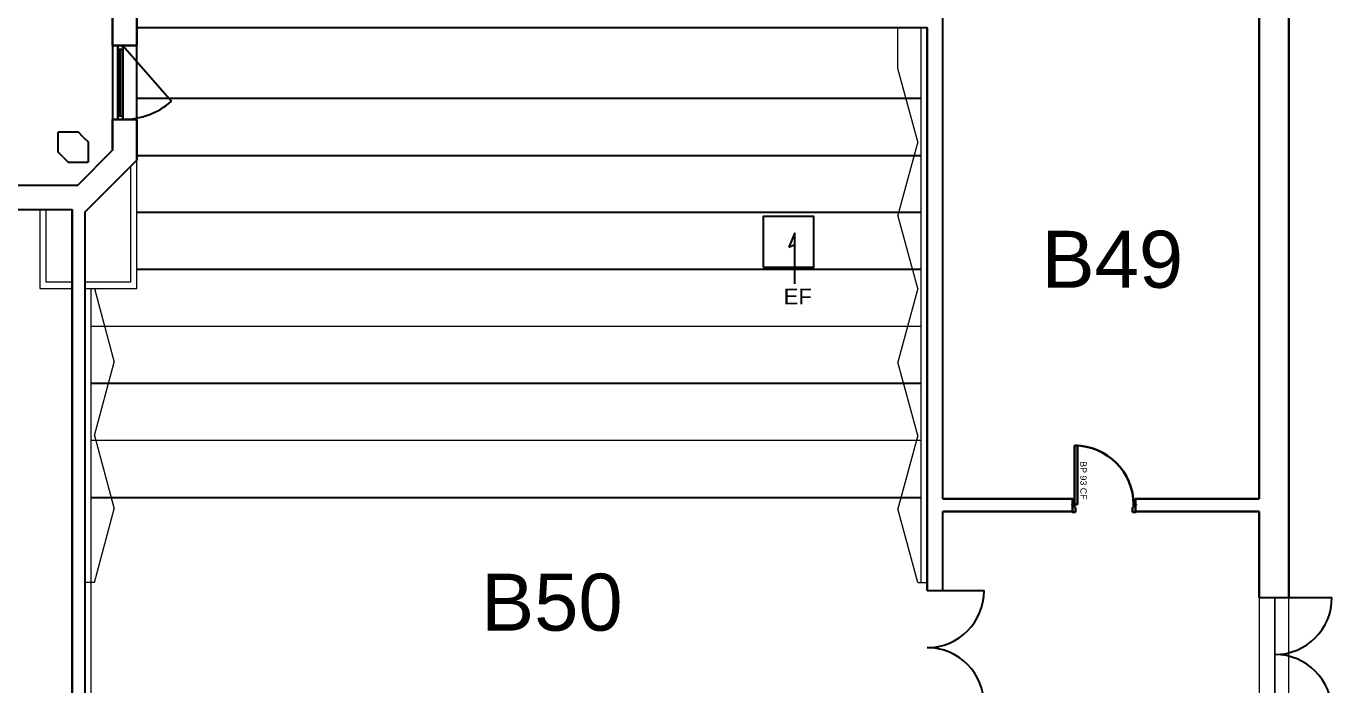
# Model space of a CAD drawing. Header units: millimetres. Extents: x -223503 to -221183, y 15861 to 17311.
# Drawn here: x -222573.32 to -222552.69, y 16059.25 to 16069.65 of the extents above; entities that cross this region are included whole.
import ezdxf

# ---------------------------------------------------------------- set-up
doc = ezdxf.new("R2010")
doc.units = ezdxf.units.MM
doc.linetypes.add('CACHE', pattern=[9.525, 6.35, -3.175])
for name, color, linetype in [('ASTEC - MURS', 7, 'Continuous'), ('BA CLOISON', 8, 'Continuous'), ('BA FENETRE', 8, 'Continuous'), ('BA MURS', 8, 'Continuous'), ('BA MURS POUTRE', 8, 'CACHE'), ('BA PORTES', 8, 'Continuous'), ('BA_ESCALIER', 8, 'Continuous')]:
    doc.layers.add(name, color=color, linetype=linetype)
doc.layers.add('ASTEC - POSE BP CF', color=104, linetype='Continuous', lineweight=30)
doc.layers.add('NUMEROTATION', color=172, linetype='Continuous', lineweight=30)
doc.styles.get("Standard").update_dxf_attribs({"font": 'arial.ttf'})

# ---------------------------------------------------------------- blocks, each defined once
blk = doc.blocks.new('A$C60F60C27')
blk.add_hatch(color=256).paths.add_polyline_path([(0.041, 0.122), (0.041, 1.052), (0.085, 1.052), (0.085, 0.122)])
at = {"color": 124}
for p, q in [((0.041, 1.052), (0.085, 1.052)), ((0.085, 0.122), (0.041, 0.122))]:
    blk.add_line(p, q, dxfattribs=at)
for p, q in [((0.041, 0.122), (0.041, 1.052)), ((0.085, 1.052), (0.085, 0.122))]:
    blk.add_line(p, q)
at = {"color": 7}
for p, q in [((0, 0.122), (0, 0.111)), ((0, 0.122), (0.041, 0.122)), ((0, 0.111), (0.008, 0.111)), ((0, 0), (0, 0.011)), ((0, 0.011), (0.008, 0.011)), ((0, 0), (0.056, 0)), ((0.008, 0.011), (0.008, 0.111)), ((0.041, 0.122), (0.041, 0.078)), ((0.041, 0.078), (0.056, 0.078)), ((0.056, 0), (0.056, 0.078)), ((0.971, 0.078), (0.956, 0.078)), ((0.956, 0), (0.956, 0.078)), ((1.012, 0), (0.956, 0)), ((1.012, 0.122), (0.971, 0.122)), ((0.971, 0.122), (0.971, 0.078)), ((1.004, 0.011), (1.004, 0.111)), ((1.012, 0.111), (1.004, 0.111)), ((1.012, 0.011), (1.004, 0.011)), ((1.012, 0.122), (1.012, 0.111)), ((1.012, 0), (1.012, 0.011))]:
    blk.add_line(p, q, dxfattribs=at)
at = {"color": 8}
blk.add_ellipse((0.041, 0.122), major_axis=(-0.658, 0.658), ratio=1, start_param=3.926991, end_param=5.497787, dxfattribs=at)
at = {"color": 7, "width": 1}
blk.add_text(' BP 93 CF', height=0.1, rotation=270, dxfattribs=at).set_placement((0.13, 0.845))

msp = doc.modelspace()

# ---------------------------------------------------------------- linework, layer by layer
at = {"layer": 'ASTEC - MURS'}
for p, q in [((-222571.87, 16068.177), (-222571.87, 16069.347)), ((-222571.87, 16069.287), (-222571.79, 16069.287)), ((-222571.83, 16069.287), (-222571.83, 16068.237)), ((-222571.83, 16068.237), (-222571.83, 16069.287)), ((-222571.79, 16068.177), (-222571.79, 16069.347)), ((-222571.79, 16069.347), (-222571.79, 16068.177)), ((-222571.79, 16069.347), (-222571.021, 16068.465)), ((-222571.87, 16068.237), (-222571.79, 16068.237))]:
    msp.add_line(p, q, dxfattribs=at)
msp.add_arc((-222571.79, 16069.347), 1.17, 270, 311.0914, dxfattribs=at)
at = {"layer": 'BA CLOISON', "linetype": 'Continuous', "lineweight": 0}
for p, q in [((-222559.543, 16068.984), (-222559.543, 16069.625)), ((-222559.082, 16060.871), (-222559.082, 16069.625)), ((-222559.232, 16067.825), (-222559.543, 16068.984)), ((-222559.232, 16067.825), (-222559.543, 16066.666)), ((-222571.67, 16067.435), (-222571.67, 16065.607)), ((-222571.57, 16065.507), (-222571.57, 16067.535)), ((-222573.1, 16066.758), (-222573.1, 16065.507)), ((-222573, 16065.607), (-222573, 16066.758)), ((-222559.232, 16065.507), (-222559.543, 16066.666)), ((-222572.589, 16065.607), (-222573, 16065.607)), ((-222571.67, 16065.607), (-222572.389, 16065.607)), ((-222573.1, 16065.507), (-222572.589, 16065.507)), ((-222572.389, 16065.507), (-222571.57, 16065.507)), ((-222572.239, 16065.507), (-222571.928, 16064.348)), ((-222559.232, 16065.507), (-222559.543, 16064.348)), ((-222572.239, 16063.189), (-222571.928, 16064.348)), ((-222559.232, 16063.189), (-222559.543, 16064.348)), ((-222572.239, 16063.189), (-222571.928, 16062.03)), ((-222559.232, 16063.189), (-222559.543, 16062.03)), ((-222572.239, 16060.871), (-222571.928, 16062.03)), ((-222559.232, 16060.871), (-222559.543, 16062.03)), ((-222572.24, 16060.871), (-222572.39, 16060.871)), ((-222559.232, 16060.871), (-222559.082, 16060.871))]:
    msp.add_line(p, q, dxfattribs=at)
for points in [[(-222559.182, 16069.625), (-222559.182, 16060.871)], [(-222572.289, 16058.552), (-222572.289, 16065.507)], [(-222559.182, 16060.871), (-222559.082, 16060.871)]]:
    msp.add_lwpolyline(points, dxfattribs=at)
at = {"layer": 'BA FENETRE', "linetype": 'ByBlock', "lineweight": 25}
msp.add_line((-222571.87, 16069.347), (-222571.87, 16068.177), dxfattribs=at)
at = {"layer": 'BA MURS'}
for p, q in [((-222558.832, 16062.188), (-222558.832, 16075.947)), ((-222553.838, 16075.947), (-222553.838, 16062.188)), ((-222553.838, 16062.188), (-222553.838, 16075.947)), ((-222553.838, 16075.947), (-222553.838, 16062.188)), ((-222553.368, 16075.772), (-222553.368, 16060.632)), ((-222553.368, 16060.632), (-222553.368, 16075.772)), ((-222553.368, 16060.632), (-222553.368, 16075.772)), ((-222571.57, 16069.625), (-222571.57, 16069.79)), ((-222559.082, 16069.625), (-222571.57, 16069.625)), ((-222572.492, 16067.979), (-222572.81, 16067.979)), ((-222572.81, 16067.66), (-222572.81, 16067.979)), ((-222572.81, 16067.66), (-222572.81, 16067.979)), ((-222572.492, 16067.979), (-222572.81, 16067.979)), ((-222572.414, 16067.901), (-222572.492, 16067.979)), ((-222572.414, 16067.901), (-222572.492, 16067.979)), ((-222572.414, 16067.901), (-222572.336, 16067.823)), ((-222572.414, 16067.901), (-222572.336, 16067.823)), ((-222572.336, 16067.823), (-222572.336, 16067.505)), ((-222572.336, 16067.823), (-222572.336, 16067.505)), ((-222572.336, 16067.823), (-222572.336, 16067.505)), ((-222572.336, 16067.823), (-222572.336, 16067.505)), ((-222572.732, 16067.583), (-222572.81, 16067.66)), ((-222572.732, 16067.583), (-222572.81, 16067.66)), ((-222572.732, 16067.583), (-222572.655, 16067.505)), ((-222572.732, 16067.583), (-222572.655, 16067.505)), ((-222572.732, 16067.583), (-222572.655, 16067.505)), ((-222572.732, 16067.583), (-222572.655, 16067.505)), ((-222572.505, 16067.138), (-222571.95, 16067.693)), ((-222572.655, 16067.505), (-222572.336, 16067.505)), ((-222572.655, 16067.505), (-222572.336, 16067.505)), ((-222572.655, 16067.505), (-222572.336, 16067.505)), ((-222572.655, 16067.505), (-222572.336, 16067.505)), ((-222572.655, 16067.505), (-222572.336, 16067.505)), ((-222572.655, 16067.505), (-222572.336, 16067.505)), ((-222572.389, 16066.717), (-222571.57, 16067.535)), ((-222572.505, 16067.138), (-222583.449, 16067.138)), ((-222583.606, 16066.758), (-222572.589, 16066.758)), ((-222572.589, 16066.758), (-222572.589, 16065.507)), ((-222572.589, 16065.507), (-222572.589, 16066.758)), ((-222572.389, 16066.717), (-222572.389, 16065.507)), ((-222572.589, 16065.507), (-222572.589, 16058.22)), ((-222572.589, 16058.22), (-222572.589, 16065.507)), ((-222572.389, 16065.507), (-222572.389, 16058.22)), ((-222556.785, 16062.188), (-222558.832, 16062.188)), ((-222558.832, 16062.188), (-222556.785, 16062.188)), ((-222556.785, 16062.188), (-222558.832, 16062.188)), ((-222556.785, 16062.188), (-222556.785, 16062.188)), ((-222556.785, 16061.988), (-222556.785, 16062.188)), ((-222556.785, 16062.188), (-222556.785, 16062.188)), ((-222553.838, 16062.188), (-222555.789, 16062.188)), ((-222555.789, 16062.188), (-222555.789, 16061.988)), ((-222553.838, 16062.188), (-222555.789, 16062.188)), ((-222555.789, 16062.188), (-222553.838, 16062.188)), ((-222555.789, 16062.188), (-222553.838, 16062.188)), ((-222553.838, 16062.188), (-222555.789, 16062.188)), ((-222555.789, 16062.188), (-222555.789, 16062.188)), ((-222558.832, 16060.74), (-222558.832, 16061.988)), ((-222558.832, 16061.988), (-222556.785, 16061.988)), ((-222558.832, 16061.988), (-222556.785, 16061.988)), ((-222556.785, 16061.988), (-222558.832, 16061.988)), ((-222556.785, 16061.988), (-222558.832, 16061.988)), ((-222558.832, 16061.988), (-222556.785, 16061.988)), ((-222556.785, 16061.988), (-222556.785, 16061.988)), ((-222555.789, 16061.988), (-222553.838, 16061.988)), ((-222553.838, 16061.988), (-222555.789, 16061.988)), ((-222555.789, 16061.988), (-222555.789, 16061.988)), ((-222555.789, 16061.988), (-222553.838, 16061.988)), ((-222553.838, 16061.988), (-222553.838, 16060.632)), ((-222553.838, 16060.632), (-222553.838, 16061.988)), ((-222553.838, 16061.988), (-222553.838, 16060.632)), ((-222559.082, 16060.74), (-222558.832, 16060.74)), ((-222553.838, 16060.632), (-222553.368, 16060.632))]:
    msp.add_line(p, q, dxfattribs=at)
for points in [[(-222571.95, 16070.067), (-222571.95, 16070.067), (-222571.95, 16069.347)], [(-222571.95, 16069.347), (-222571.95, 16070.067), (-222571.95, 16069.347)], [(-222571.57, 16069.347), (-222571.57, 16069.347), (-222571.57, 16070.067)], [(-222571.57, 16070.067), (-222571.57, 16069.347), (-222571.57, 16070.067)], [(-222559.082, 16060.74), (-222559.082, 16069.625), (-222559.082, 16060.74)], [(-222571.79, 16069.347), (-222571.95, 16069.347), (-222571.57, 16069.347), (-222571.57, 16069.347)], [(-222571.95, 16068.177), (-222571.95, 16068.177), (-222571.95, 16067.693)], [(-222571.95, 16067.693), (-222571.95, 16068.177), (-222571.95, 16067.693)], [(-222571.79, 16068.177), (-222571.95, 16068.177), (-222571.57, 16068.177), (-222571.57, 16068.177)], [(-222571.57, 16068.177), (-222571.57, 16068.177), (-222571.57, 16067.535)], [(-222571.57, 16067.535), (-222571.57, 16067.535), (-222571.57, 16068.177)], [(-222556.785, 16062.188), (-222556.785, 16062.188), (-222556.785, 16061.988), (-222556.785, 16061.988)], [(-222555.789, 16061.988), (-222555.789, 16061.988), (-222555.789, 16062.188), (-222555.789, 16062.188)]]:
    msp.add_lwpolyline(points, close=True, dxfattribs=at)
at = {"layer": 'BA MURS POUTRE', "linetype": 'ByBlock', "lineweight": 25}
for p, q in [((-222571.95, 16069.347), (-222571.95, 16068.177)), ((-222571.57, 16068.177), (-222571.57, 16069.347))]:
    msp.add_line(p, q, dxfattribs=at)
at = {"layer": 'BA MURS POUTRE', "linetype": 'Continuous', "lineweight": 0}
for p, q in [((-222553.838, 16060.632), (-222553.838, 16058.832)), ((-222553.588, 16060.632), (-222553.588, 16058.832)), ((-222553.588, 16058.832), (-222553.588, 16060.632)), ((-222553.368, 16058.832), (-222553.368, 16060.632))]:
    msp.add_line(p, q, dxfattribs=at)
at = {"layer": 'BA PORTES', "lineweight": 25}
for p, q in [((-222559.082, 16060.74), (-222558.182, 16060.74)), ((-222553.368, 16060.632), (-222552.688, 16060.632))]:
    msp.add_line(p, q, dxfattribs=at)
for centre, start, end in [((-222559.082, 16060.74), 270, 0), ((-222553.588, 16060.632), 270, 0), ((-222559.082, 16058.94), 0, 90), ((-222553.588, 16058.832), 0, 90)]:
    msp.add_arc(centre, 0.9, start, end, dxfattribs=at)
at = {"layer": 'BA_ESCALIER'}
for p, q in [((-222559.182, 16068.511), (-222571.568, 16068.511)), ((-222571.568, 16067.611), (-222559.182, 16067.611)), ((-222559.182, 16066.711), (-222571.57, 16066.711)), ((-222561.174, 16066.39), (-222561.269, 16066.16)), ((-222561.174, 16065.582), (-222561.174, 16066.39)), ((-222561.269, 16066.16), (-222561.174, 16066.202)), ((-222559.182, 16065.811), (-222571.57, 16065.811)), ((-222559.182, 16064.011), (-222572.289, 16064.011)), ((-222572.289, 16062.211), (-222559.182, 16062.211))]:
    msp.add_line(p, q, dxfattribs=at)
at = {"layer": 'BA_ESCALIER', "linetype": 'Continuous', "lineweight": 0}
for p, q in [((-222559.182, 16064.911), (-222572.289, 16064.911)), ((-222559.182, 16063.111), (-222572.289, 16063.111))]:
    msp.add_line(p, q, dxfattribs=at)
at = {"layer": 'BA_ESCALIER'}
msp.add_lwpolyline([(-222561.674, 16065.846), (-222560.874, 16065.846), (-222560.874, 16066.646), (-222561.674, 16066.646)], close=True, dxfattribs=at)

# ---------------------------------------------------------------- block references
at = {"layer": 'ASTEC - POSE BP CF'}
msp.add_blockref('A$C60F60C27', (-222556.793, 16061.977), dxfattribs=at)

# ---------------------------------------------------------------- texts
at = {"layer": 'BA_ESCALIER', "insert": (-222561.349, 16065.508), "char_height": 0.25, "width": 2.66222, "attachment_point": 1}
msp.add_mtext('EF', dxfattribs=at)
at = {"layer": 'NUMEROTATION', "char_height": 0.9, "attachment_point": 1}
for s, insert in [('B49', (-222557.275, 16066.421)), ('B50', (-222566.13, 16061.008))]:
    msp.add_mtext_dynamic_manual_height_columns(s, width=2.58775, gutter_width=12.5, heights=[0], dxfattribs=dict(at, insert=insert))

doc.saveas('drawing.dxf')
